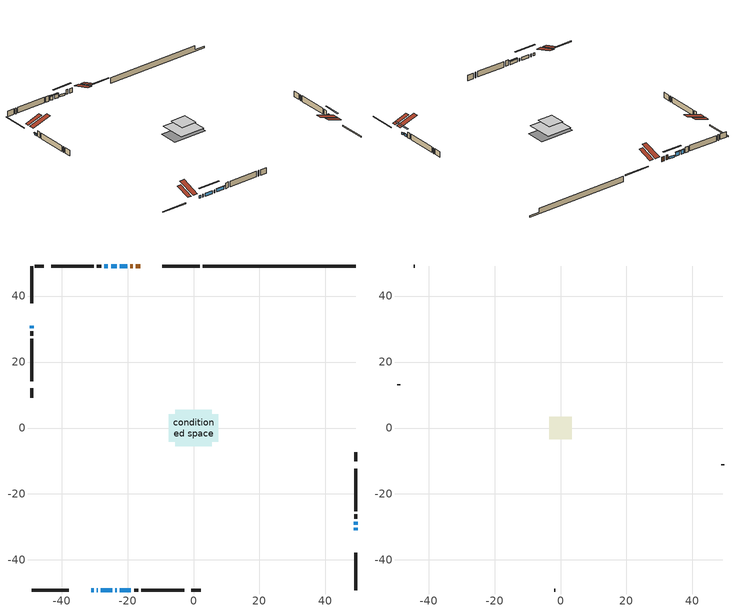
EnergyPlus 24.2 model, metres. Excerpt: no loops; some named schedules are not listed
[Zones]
conditioned space
 floor adiabatic (AdiabaticFloorConstruction): -5.54,-5.54 -5.54,5.54 5.54,5.54 5.54,-5.54 z0.61
 floor foundation (Slab1 construction): -7.48,-4.1 -7.48,4.1 7.48,4.1 7.48,-4.1 z-1.8
 wall outside (RimJoist1 construction): 1.85,49.11 -9.5,49.11 / -49.11,-49.11 -37.76,-49.11 / -49.11,49.11 -49.11,37.76 / 49.11,-49.11 49.11,-37.76 z0.61:0.91
 wall outside (AdiabaticWallConstruction 1): -16.21,49.11 -17.56,49.11 / -18.49,49.11 -19.14,49.11 z0.61:2.64
 wall outside (AdiabaticWallConstruction): -31.05,-49.11 -30.31,-49.11 / -29.38,-49.11 -28.99,-49.11 / -23.71,-49.11 -23.31,-49.11 z0.61:1.83; 49.11,-31.05 49.11,-30.28 / -20.06,49.11 -22.35,49.11 / -49.11,31.05 -49.11,30.28 z0.61:1.47; -28.06,-49.11 -24.63,-49.11 / -22.39,-49.11 -18.96,-49.11 z0.61:1.96; 49.11,-29.36 49.11,-28.39 z0.61:1.65; -23.28,49.11 -25.01,49.11 / -25.94,49.11 -27.08,49.11 z0.61:2.34
 wall outside (Wall1 construction): -28.01,49.11 -29.34,49.11 / -18.03,-49.11 -16.69,-49.11 / -49.11,29.35 -49.11,28.02 / 49.11,-27.46 49.11,-26.13 z0.61:3.05
 wall outside (Wall2 construction): -30.27,49.11 -43.19,49.11 / -15.77,-49.11 -2.85,-49.11 / -49.11,27.09 -49.11,14.17 / 49.11,-25.2 49.11,-12.28 z0.61:3.05
 wall outside (Wall4 construction): -45.38,49.11 -48.18,49.11 / -0.66,-49.11 2.14,-49.11 / -49.11,11.98 -49.11,9.18 / 49.11,-10.09 49.11,-7.29 z0.61:3.05
 wall foundation (FoundationWall1 construction): 2.78,49.11,-1.8 2.78,49.11,0.61 44.48,49.11,0.61 44.48,49.11,-1.24 49.11,49.11,-1.24 49.11,49.11,-1.8
 window (WindowConstruction 5): -31.05,-49.11 -30.31,-49.11 z0.61:1.83
 window (WindowConstruction 10): -29.38,-49.11 -28.99,-49.11 z0.61:1.83
 window (WindowConstruction 7): 49.11,-31.05 49.11,-30.28 z0.61:1.47
 window (WindowConstruction 8): -20.06,49.11 -22.35,49.11 z0.61:1.47
 window (WindowConstruction 9): -28.06,-49.11 -24.63,-49.11 z0.61:1.96
 window (WindowConstruction 6): -23.7,-49.11 -23.31,-49.11 z0.61:1.83
 window (WindowConstruction): 49.11,-29.35 49.11,-28.39 z0.61:1.65
 window (WindowConstruction 1): -23.28,49.11 -25.01,49.11 z0.61:2.34
 window (WindowConstruction 2): -25.94,49.11 -27.08,49.11 z0.61:2.34
 window (WindowConstruction 3): -49.11,31.05 -49.11,30.28 z0.61:1.47
 window (WindowConstruction 4): -22.39,-49.11 -18.96,-49.11 z0.61:1.96
 door (Door): -16.21,49.11 -17.56,49.11 z0.61:2.64
 door (Door 1): -18.49,49.11 -19.13,49.11 z0.61:2.64
 ceiling adiabatic (AdiabaticFloorConstruction): 5.54,-5.54 5.54,5.54 -5.54,5.54 -5.54,-5.54 z0.61
 roof outside (Roof2 construction): -15.28,49.11,3.05 -15.28,40.78,5.83 -13.09,40.78,5.83 -13.09,49.11,3.05; -31.98,-49.11,3.05 -31.98,-40.78,5.83 -34.17,-40.78,5.83 -34.17,-49.11,3.05; -49.11,31.98,3.05 -40.78,31.98,5.83 -40.78,34.17,5.83 -49.11,34.17,3.05; 49.11,-31.98,3.05 40.78,-31.98,5.83 40.78,-34.17,5.83 49.11,-34.17,3.05
attic - vented
 floor to conditioned space (Floor1 construction Reversed): -3.37,-3.37 -3.37,3.37 3.37,3.37 3.37,-3.37 z3.05
 wall outside (Wall3 construction): -44.12,49.11 -44.45,49.11 / -1.92,-49.11 -1.59,-49.11 / -49.11,13.24 -49.11,12.91 / 49.11,-11.35 49.11,-11.02 z0.61:3.05
 roof outside (Roof1 construction): -12.16,49.11,3.05 -12.16,42.54,5.24 -10.43,42.54,5.24 -10.43,49.11,3.05; -35.1,-49.11,3.05 -35.1,-42.54,5.24 -36.83,-42.54,5.24 -36.83,-49.11,3.05; -49.11,35.1,3.05 -42.54,35.1,5.24 -42.54,36.83,5.24 -49.11,36.83,3.05; 49.11,-35.1,3.05 42.54,-35.1,5.24 42.54,-36.83,5.24 49.11,-36.83,3.05
shading: 49.11,-27.03 49.11,-34.3 49.52,-34.3 49.52,-27.03 z4.72; -25.6,49.11 -16.81,49.11 -16.81,49.52 -25.6,49.52 z4.72; -21.38,-49.11 -31.31,-49.11 -31.31,-49.52 -21.38,-49.52 z5.21; 49.11,-28.19 49.11,-29.56 49.52,-29.56 49.52,-28.19 z1.85; -25.21,49.11 -23.08,49.11 -23.08,49.52 -25.21,49.52 z2.54; -27.28,49.11 -25.74,49.11 -25.74,49.52 -27.28,49.52 z2.54; -49.11,30.08 -49.11,31.25 -49.52,31.25 -49.52,30.08 z1.67; -18.76,-49.11 -22.59,-49.11 -22.59,-49.52 -18.76,-49.52 z2.16
[Building]
Building 1: Terrain=Suburbs
[Site:Location]
Quebec Intl AP_QC: Latitude {deg}=46.8; Longitude {deg}=-71.38; Time Zone {hr}=-5; Elevation {m}=74; Keep Site Location Information=Yes
[Site:GroundTemperature:Shallow]
0.0108218, -2.24938, -2.43038, -1.3578, 2.94801, 7.23376, 10.9493, 13.303, 13.5029, 11.5886, 7.96783, 3.81355
[Site:WaterMainsTemperature]
Calculation Method=Schedule; Temperature Schedule=mains temperature schedule
[Material] Roughness=Rough; Thermal Absorptance=0.9
Name | Thickness {m} | Conductivity {W/m-K} | Density {kg/m3} | Specific Heat {J/kg-K} | Solar Absorptance | Visible Absorptance
asphalt or fiberglass shingles | 0.00635 | 0.162714 | 1121.4 | 1465.45 | 0.4 | 0.4
ceiling loosefill ins | 0.169333 | 0.0480833 | 16.02 | 1046.75 | 0.7 | 0.7
ceiling stud and cavity | 0.1397 | 0.0827291 | 65.682 | 1177.47 | 0.7 | 0.7
concrete 4.0 in. | 0.1016 | 1.803125 | 2242.8 | 837.4 | 0.7 | 0.7
concrete 8.0 in. | 0.2032 | 1.803125 | 2242.8 | 837.4 | 0.7 | 0.7
door material | 0.04445 | 0.0451087 | 512.64 | 1214.23 | 0.7 | 0.7
floor covering | 0.0127 | 0.0433444 | 54.468 | 1339.84 | 0.6 | 0.6
floor rigid ins; wall rigid ins 1 | 0.512978 | 0.029427 | 32.04 | 1214.23 | 0.7 | 0.7
floor stud and cavity | 0.1397 | 1.75129 | 37.0049 | 1207.88 | 0.7 | 0.7
furniture material conditioned space 1 | 0.1524 | 0.115458 | 640.8 | 1214.23 | 0.6 | 0.6
gypsum board | 0.0127 | 0.160291 | 801 | 837.4 | 0.6 | 0.6
osb sheathing 0.5 in. | 0.0127 | 0.115458 | 512.64 | 1214.23 | 0.7 | 0.7
osb sheathing 0.75 in. | 0.01905 | 0.115458 | 512.64 | 1214.23 | 0.7 | 0.7
osb sheathing 2.0 in. | 0.0508 | 0.115458 | 512.64 | 1214.23 | 0.7 | 0.7
rim joist rigid ins; wall rigid ins | 0.051816 | 0.029427 | 32.04 | 1214.23 | 0.7 | 0.7
rim joist stud and cavity | 0.0508 | 0.0407152 | 125.044 | 1163.47 | 0.6 | 0.6
roof rigid ins | 0.103632 | 0.029427 | 32.04 | 1214.23 | 0.7 | 0.7
roof stud and cavity | 0.2032 | 0.238536 | 78.34581 | 1123.46 | 0.7 | 0.7
wall stud and cavity | 0.1397 | 0.119847 | 139.0536 | 1170.24 | 0.7 | 0.7
wall stud and cavity 1 | 0.1397 | 0.104668 | 139.0536 | 1170.24 | 0.7 | 0.7
wall stud and cavity 2 | 0.0889 | 6.1454 | 50.32683 | 1063.81 | 0.6 | 0.6
wall stud and cavity 3 | 0.1397 | 0.147542 | 139.0536 | 1170.24 | 0.7 | 0.7
wall stud and cavity 4 | 0.0889 | 0.380278 | 52.3479 | 1209.89 | 0.7 | 0.7
wall stud and cavity 5 | 0.0889 | 0.391764 | 83.0341 | 1211.67 | 0.7 | 0.7
wood siding | 0.0254 | 0.102417 | 544.68 | 1172.36 | 0.4 | 0.4
wood siding 1 | 0.00254 | 0.102417 | 544.68 | 1172.36 | 0.4 | 0.4
wood siding 2; wood siding 3; wood siding 4 | 0.0254 | 0.102417 | 544.68 | 1172.36 | 0.7 | 0.7
[WindowMaterial:SimpleGlazingSystem]
Name | U-Factor {W/m2-K} | Solar Heat Gain Coefficient
WindowMaterial | 2.004334 | 0.38
WindowMaterial 1 | 1.89248 | 0.43
WindowMaterial 2 | 1.93393 | 0.41
WindowMaterial 3 | 2.06282 | 0.35
WindowMaterial 4 | 1.9555 | 0.4
WindowMaterial 5 | 2.02932 | 0.37
WindowMaterial 6 | 2.12811 | 0.32
[Construction]
AdiabaticFloorConstruction: floor stud and cavity, floor rigid ins, osb sheathing 0.75 in., floor covering
AdiabaticWallConstruction: wood siding 3, wall rigid ins 1, wall stud and cavity 4, gypsum board
AdiabaticWallConstruction 1: wood siding 4, wall rigid ins 1, wall stud and cavity 4, gypsum board
Door; Door 1: door material
Floor1 construction Reversed: gypsum board, ceiling stud and cavity, ceiling loosefill ins
FoundationWall1 construction: concrete 8.0 in.
furniture construction conditioned space 1: furniture material conditioned space 1
PartitionWallConstruction: gypsum board, wall stud and cavity 5, gypsum board
RimJoist1 construction: wood siding 2, rim joist rigid ins, osb sheathing 2.0 in., rim joist stud and cavity
Roof1 construction: asphalt or fiberglass shingles
Roof2 construction: asphalt or fiberglass shingles, roof rigid ins, osb sheathing 0.75 in., roof stud and cavity, gypsum board
Slab1 construction: concrete 4.0 in.
Wall1 construction: wood siding, wall rigid ins, osb sheathing 0.5 in., wall stud and cavity, gypsum board
Wall2 construction: wood siding, wall rigid ins, osb sheathing 0.5 in., wall stud and cavity 1, gypsum board
Wall3 construction: wood siding 1, wall stud and cavity 2
Wall4 construction: wood siding, wall rigid ins, osb sheathing 0.5 in., wall stud and cavity 3, gypsum board
WindowConstruction: WindowMaterial
WindowConstruction 1: WindowMaterial 1
WindowConstruction 10; WindowConstruction 6: WindowMaterial 6
WindowConstruction 2: WindowMaterial 2
WindowConstruction 3; WindowConstruction 7; WindowConstruction 8: WindowMaterial 3
WindowConstruction 4; WindowConstruction 9: WindowMaterial 4
WindowConstruction 5: WindowMaterial 5
[Zone] Multiplier=1; Part of Total Floor Area=Yes
Name | Volume {m3}
attic - vented | 16.1865
conditioned space | 670.3
[Space]
Name | Zone | Volume {m3}
attic - vented 1 | attic - vented | 16.1865
conditioned space 1 | conditioned space | 670.3
[ZoneInfiltration:EffectiveLeakageArea]
infil attic - vented 1: Zone or Space=attic - vented 1; Schedule=Always On Discrete; Effective Air Leakage Area {cm2}=1680.74; Stack Coefficient=0.000321884; Wind Coefficient=1.21219e-05
[ZoneMixing]
whole house fan mix: Zone or Space=attic - vented; Schedule=Always On Continuous; Design Flow Rate Calculation Method=Flow/Zone; Design Flow Rate {m3/s}=0; Source Zone or Space=conditioned space
[SurfaceProperty:ExposedFoundationPerimeter]
Slab1: Exposed Perimeter Calculation Method=TotalExposedPerimeter; Total Exposed Perimeter {m}=46.331
[InternalMass] Zone or ZoneList=conditioned space; Space or SpaceList=conditioned space 1
Name | Construction | Surface Area {m2}
furniture mass conditioned space 1 | furniture construction conditioned space 1 | 98.1679
partition wall mass | PartitionWallConstruction | 245.42
[Lights]
interior lighting: Zone or ZoneList or Space or SpaceList=conditioned space 1; Schedule=interior lighting schedule; Design Level Calculation Method=LightingLevel; Lighting Level {W}=343.2; Return Air Fraction=0; Fraction Radiant=0.6; Fraction Visible=0.2; Fraction Replaceable=1
[People]
occupants: Zone or ZoneList or Space or SpaceList=conditioned space 1; Number of People Schedule=occupants schedule; Number of People Calculation Method=People; Number of People=3; Fraction Radiant=0.314171; Sensible Heat Fraction=0.56303; Activity Level Schedule=occupants activity schedule; Carbon Dioxide Generation Rate {m3/s-W}=0; Enable ASHRAE 55 Comfort Warnings=No; Mean Radiant Temperature Calculation Type=EnclosureAveraged
[ElectricEquipment] Zone or ZoneList or Space or SpaceList=conditioned space 1; Design Level Calculation Method=EquipmentLevel
Name | Schedule | Design Level {W} | Fraction Latent | Fraction Radiant | Fraction Lost
clothes dryer | clothes dryer schedule | 140.772 | 0.015 | 0.081 | 0.85
clothes washer | clothes washer schedule | 32.1985 | 0.03 | 0.162 | 0.7
cooking range | cooking range schedule | 215.147 | 0.08 | 0.432 | 0.2
dishwasher | dishwasher schedule | 66.8632 | 0.3 | 0.18 | 0.4
fridge | fridge schedule | 72.9452 | 0 | 0.6 | 0
mech vent bath fan 0 | mech vent bath fan 0 schedule | 50.2 | 0 | 0 | 1
mech vent bath fan 1 | mech vent bath fan 1 schedule | 50.2 | 0 | 0 | 1
mech vent house fan | mech vent house fan schedule | 0 | 0 | 0 | 1
mech vent house fan cfis | mech vent house fan cfis schedule | 0 | 0 | 0 | 0
mech vent range fan 0 | mech vent range fan 0 schedule | 57 | 0 | 0 | 1
misc plug loads | misc plug loads schedule | 494.7 | 0.045 | 0.513 | 0.1
whole house fan | Always On Discrete | 0 | 0 | 0 | 1
[OtherEquipment] Zone or ZoneList or Space or SpaceList=conditioned space 1; Design Level Calculation Method=EquipmentLevel
Name | Fuel Type | Schedule | Design Level {W} | Fraction Latent | Fraction Radiant | Fraction Lost
clothes dryer 1 | Electricity | clothes dryer schedule | 0 | 0.015 | 0.081 | 0.85
cooking range 1 | Electricity | cooking range schedule | 0 | 0.08 | 0.432 | 0.2
general water use latent | None | general water use schedule | 62.594 | 1 | 0 | 0
general water use sensible | None | general water use schedule | -61.6891 | 0 | 0.6 | 0
mech vent house fan latent load | None | Always On Discrete | 0 | 1 | 0 | 0
mech vent house fan sensible load | None | Always On Discrete | 0 | 0 | 0 | 0
water heater energy adjustment1 | Electricity | Always On Discrete | 0.01 | 0 | 0 | 1
[ZoneInfiltration:DesignFlowRate] Zone or ZoneList or Space or SpaceList=conditioned space 1; Schedule=Always On Discrete; Design Flow Rate Calculation Method=Flow/Zone; Design Flow Rate {m3/s}=0
infil flow; natural vent flow; whole house fan flow
[ZoneControl:Thermostat]
conditioned space Thermostat: Zone or ZoneList=conditioned space; Control Type Schedule=conditioned space Thermostat Schedule; Control 1=conditioned space temperature setpoint; Temperature Difference Between Cutout And Setpoint {deltaC}=0
[ZoneHVAC:Baseboard:Convective:Electric]
electric baseboard: Availability Schedule=Always On Discrete; Heating Design Capacity {W}=19500.1; Efficiency=1
[Zone equipment]
conditioned space: electric baseboard
[Foundation:Kiva]
Foundation Kiva 1: Initial Indoor Air Temperature {C}=18; Wall Height Above Grade {m}=0.609996; Wall Depth Below Slab {m}=0.2032
[Foundation:Kiva:Settings]
Soil Conductivity {W/m-K}=0.849921; Soil Density {kg/m3}=1842.3; Soil Specific Heat {J/kg-K}=418.7; Ground Solar Absorptivity=0.9; Ground Thermal Absorptivity=0.9; Ground Surface Roughness {m}=0.03; Far-Field Width {m}=40; Deep-Ground Boundary Condition=ZeroFlux; Deep-Ground Depth {m}=40; Minimum Cell Dimension {m}=0.2; Maximum Cell Growth Coefficient=3; Simulation Timestep=Timestep
[Exterior:Lights]
exterior lighting: Schedule=exterior lighting schedule; Design Level {W}=75.6
[EnergyManagementSystem:GlobalVariable]
infil_program_Qfan
infil_program_Qinf
natural_vent_program_Qnv
natural_vent_program_Qwhf
[EnergyManagementSystem:Sensor]
Name | Output:Variable or Output:Meter Index Key | Output:Variable or Output:Meter
airflow_gain | infil flow | Infiltration Sensible Heat Gain Energy
airflow_gain_1 | natural vent flow | Infiltration Sensible Heat Gain Energy
airflow_gain_2 | whole house fan flow | Infiltration Sensible Heat Gain Energy
airflow_loss | infil flow | Infiltration Sensible Heat Loss Energy
airflow_loss_1 | natural vent flow | Infiltration Sensible Heat Loss Energy
airflow_loss_2 | whole house fan flow | Infiltration Sensible Heat Loss Energy
clg_load_cond |  | Cooling:EnergyTransfer:Zone:CONDITIONED SPACE
clg_sp_s; clg_sp_s_1 | cooling setpoint | Schedule Value
clothes_dryer_exhaust_0_sch_s | clothes dryer exhaust 0 schedule | Schedule Value
conditioned_space_clg_unmet_s | conditioned space | Zone Cooling Setpoint Not Met Time
conditioned_space_htg_unmet_s | conditioned space | Zone Heating Setpoint Not Met Time
cool_season | cooling season schedule | Schedule Value
fridge_tin_s | conditioned space | Zone Mean Air Temperature
htg_load_cond |  | Heating:EnergyTransfer:Zone:CONDITIONED SPACE
htg_sp_s; htg_sp_s_1 | heating setpoint | Schedule Value
ig_ee_conv | clothes dryer | Electric Equipment Convective Heating Energy
ig_ee_conv_2 | cooking range | Electric Equipment Convective Heating Energy
ig_ee_conv_4 | fridge | Electric Equipment Convective Heating Energy
ig_ee_conv_5 | misc plug loads | Electric Equipment Convective Heating Energy
ig_ee_conv_6 | whole house fan | Electric Equipment Convective Heating Energy
ig_ee_rad | clothes dryer | Electric Equipment Radiant Heating Energy
ig_ee_rad_2 | cooking range | Electric Equipment Radiant Heating Energy
ig_ee_rad_4 | fridge | Electric Equipment Radiant Heating Energy
ig_ee_rad_5 | misc plug loads | Electric Equipment Radiant Heating Energy
ig_ee_rad_6 | whole house fan | Electric Equipment Radiant Heating Energy
ig_lgt_conv | interior lighting | Lights Convective Heating Energy
ig_lgt_rad | interior lighting | Lights Radiant Heating Energy
ig_lgt_vis | interior lighting | Lights Visible Radiation Heating Energy
ig_oe_conv | clothes dryer 1 | Other Equipment Convective Heating Energy
ig_oe_conv_1 | cooking range 1 | Other Equipment Convective Heating Energy
ig_oe_conv_2 | general water use latent | Other Equipment Convective Heating Energy
ig_oe_conv_3 | general water use sensible | Other Equipment Convective Heating Energy
ig_oe_conv_4 | water heater energy adjustment1 | Other Equipment Convective Heating Energy
ig_oe_rad | clothes dryer 1 | Other Equipment Radiant Heating Energy
ig_oe_rad_1 | cooking range 1 | Other Equipment Radiant Heating Energy
ig_oe_rad_2 | general water use latent | Other Equipment Radiant Heating Energy
ig_oe_rad_3 | general water use sensible | Other Equipment Radiant Heating Energy
ig_oe_rad_4 | water heater energy adjustment1 | Other Equipment Radiant Heating Energy
ig_ppl_conv | occupants | People Convective Heating Energy
ig_ppl_rad | occupants | People Radiant Heating Energy
im_conv | furniture mass conditioned space 1 | Surface Inside Face Convection Heat Gain Energy
im_conv_1 | partition wall mass | Surface Inside Face Convection Heat Gain Energy
im_ig | furniture mass conditioned space 1 | Surface Inside Face Internal Gains Radiation Heat Gain Energy
im_ig_1 | partition wall mass | Surface Inside Face Internal Gains Radiation Heat Gain Energy
im_lgt | furniture mass conditioned space 1 | Surface Inside Face Lights Radiation Heat Gain Energy
im_lgt_1 | partition wall mass | Surface Inside Face Lights Radiation Heat Gain Energy
im_sol | furniture mass conditioned space 1 | Surface Inside Face Solar Radiation Heat Gain Energy
im_sol_1 | partition wall mass | Surface Inside Face Solar Radiation Heat Gain Energy
im_surf | furniture mass conditioned space 1 | Surface Inside Face Net Surface Thermal Radiation Heat Gain Energy
im_surf_1 | partition wall mass | Surface Inside Face Net Surface Thermal Radiation Heat Gain Energy
mech_vent_bath_fan_0_sch_s | mech vent bath fan 0 schedule | Schedule Value
mech_vent_bath_fan_1_sch_s | mech vent bath fan 1 schedule | Schedule Value
mech_vent_range_fan_0_sch_s | mech vent range fan 0 schedule | Schedule Value
mv_conv | mech vent bath fan 0 | Electric Equipment Convective Heating Energy
mv_conv_1 | mech vent bath fan 1 | Electric Equipment Convective Heating Energy
mv_conv_2 | mech vent house fan | Electric Equipment Convective Heating Energy
mv_conv_3 | mech vent house fan cfis | Electric Equipment Convective Heating Energy
mv_conv_4 | mech vent range fan 0 | Electric Equipment Convective Heating Energy
mv_conv_5 | mech vent house fan latent load | Other Equipment Convective Heating Energy
mv_conv_6 | mech vent house fan sensible load | Other Equipment Convective Heating Energy
mv_rad | mech vent bath fan 0 | Electric Equipment Radiant Heating Energy
mv_rad_1 | mech vent bath fan 1 | Electric Equipment Radiant Heating Energy
mv_rad_2 | mech vent house fan | Electric Equipment Radiant Heating Energy
mv_rad_3 | mech vent house fan cfis | Electric Equipment Radiant Heating Energy
mv_rad_4 | mech vent range fan 0 | Electric Equipment Radiant Heating Energy
mv_rad_5 | mech vent house fan latent load | Other Equipment Radiant Heating Energy
mv_rad_6 | mech vent house fan sensible load | Other Equipment Radiant Heating Energy
natural_vent_s | natural vent schedule | Schedule Value
out_pb_s |  | Site Outdoor Air Barometric Pressure
out_wt_s |  | Site Outdoor Air Humidity Ratio
site_vw_s |  | Site Wind Speed
ss_back_out | Window1 | Surface Window Shortwave from Zone Back Out Window Heat Transfer Rate
ss_back_out_1 | Window10 | Surface Window Shortwave from Zone Back Out Window Heat Transfer Rate
ss_back_out_10 | Window7 | Surface Window Shortwave from Zone Back Out Window Heat Transfer Rate
ss_back_out_2 | Window11 | Surface Window Shortwave from Zone Back Out Window Heat Transfer Rate
ss_back_out_3 | Window12 | Surface Window Shortwave from Zone Back Out Window Heat Transfer Rate
ss_back_out_4 | Window15 | Surface Window Shortwave from Zone Back Out Window Heat Transfer Rate
ss_back_out_5 | Window2 | Surface Window Shortwave from Zone Back Out Window Heat Transfer Rate
ss_back_out_6 | Window3 | Surface Window Shortwave from Zone Back Out Window Heat Transfer Rate
ss_back_out_7 | Window4 | Surface Window Shortwave from Zone Back Out Window Heat Transfer Rate
ss_back_out_8 | Window5 | Surface Window Shortwave from Zone Back Out Window Heat Transfer Rate
ss_back_out_9 | Window6 | Surface Window Shortwave from Zone Back Out Window Heat Transfer Rate
ss_conv | Door1 | Surface Inside Face Convection Heat Gain Energy
ss_conv_1 | Door3 | Surface Inside Face Convection Heat Gain Energy
ss_conv_10 | Window5 | Surface Inside Face Convection Heat Gain Energy
ss_conv_11 | Window6 | Surface Inside Face Convection Heat Gain Energy
ss_conv_12 | Window7 | Surface Inside Face Convection Heat Gain Energy
ss_conv_2 | Window1 | Surface Inside Face Convection Heat Gain Energy
ss_conv_3 | Window10 | Surface Inside Face Convection Heat Gain Energy
ss_conv_4 | Window11 | Surface Inside Face Convection Heat Gain Energy
ss_conv_5 | Window12 | Surface Inside Face Convection Heat Gain Energy
ss_conv_6 | Window15 | Surface Inside Face Convection Heat Gain Energy
ss_conv_7 | Window2 | Surface Inside Face Convection Heat Gain Energy
ss_conv_8 | Window3 | Surface Inside Face Convection Heat Gain Energy
ss_conv_9 | Window4 | Surface Inside Face Convection Heat Gain Energy
ss_ig | Door1 | Surface Inside Face Internal Gains Radiation Heat Gain Energy
ss_ig_1 | Door3 | Surface Inside Face Internal Gains Radiation Heat Gain Energy
ss_ig_10 | Window5 | Surface Inside Face Internal Gains Radiation Heat Gain Energy
ss_ig_11 | Window6 | Surface Inside Face Internal Gains Radiation Heat Gain Energy
ss_ig_12 | Window7 | Surface Inside Face Internal Gains Radiation Heat Gain Energy
ss_ig_2 | Window1 | Surface Inside Face Internal Gains Radiation Heat Gain Energy
ss_ig_3 | Window10 | Surface Inside Face Internal Gains Radiation Heat Gain Energy
ss_ig_4 | Window11 | Surface Inside Face Internal Gains Radiation Heat Gain Energy
ss_ig_5 | Window12 | Surface Inside Face Internal Gains Radiation Heat Gain Energy
ss_ig_6 | Window15 | Surface Inside Face Internal Gains Radiation Heat Gain Energy
ss_ig_7 | Window2 | Surface Inside Face Internal Gains Radiation Heat Gain Energy
ss_ig_8 | Window3 | Surface Inside Face Internal Gains Radiation Heat Gain Energy
ss_ig_9 | Window4 | Surface Inside Face Internal Gains Radiation Heat Gain Energy
ss_lgt | Door1 | Surface Inside Face Lights Radiation Heat Gain Energy
ss_lgt_1 | Door3 | Surface Inside Face Lights Radiation Heat Gain Energy
ss_sol | Door1 | Surface Inside Face Solar Radiation Heat Gain Energy
ss_sol_1 | Door3 | Surface Inside Face Solar Radiation Heat Gain Energy
ss_surf | Door1 | Surface Inside Face Net Surface Thermal Radiation Heat Gain Energy
ss_surf_1 | Door3 | Surface Inside Face Net Surface Thermal Radiation Heat Gain Energy
ss_surf_10 | Window5 | Surface Inside Face Net Surface Thermal Radiation Heat Gain Energy
ss_surf_11 | Window6 | Surface Inside Face Net Surface Thermal Radiation Heat Gain Energy
ss_surf_12 | Window7 | Surface Inside Face Net Surface Thermal Radiation Heat Gain Energy
ss_surf_2 | Window1 | Surface Inside Face Net Surface Thermal Radiation Heat Gain Energy
ss_surf_3 | Window10 | Surface Inside Face Net Surface Thermal Radiation Heat Gain Energy
ss_surf_4 | Window11 | Surface Inside Face Net Surface Thermal Radiation Heat Gain Energy
ss_surf_5 | Window12 | Surface Inside Face Net Surface Thermal Radiation Heat Gain Energy
ss_surf_6 | Window15 | Surface Inside Face Net Surface Thermal Radiation Heat Gain Energy
ss_surf_7 | Window2 | Surface Inside Face Net Surface Thermal Radiation Heat Gain Energy
ss_surf_8 | Window3 | Surface Inside Face Net Surface Thermal Radiation Heat Gain Energy
ss_surf_9 | Window4 | Surface Inside Face Net Surface Thermal Radiation Heat Gain Energy
ss_trans_in | Window1 | Surface Window Transmitted Solar Radiation Rate
ss_trans_in_1 | Window10 | Surface Window Transmitted Solar Radiation Rate
ss_trans_in_10 | Window7 | Surface Window Transmitted Solar Radiation Rate
ss_trans_in_2 | Window11 | Surface Window Transmitted Solar Radiation Rate
ss_trans_in_3 | Window12 | Surface Window Transmitted Solar Radiation Rate
ss_trans_in_4 | Window15 | Surface Window Transmitted Solar Radiation Rate
ss_trans_in_5 | Window2 | Surface Window Transmitted Solar Radiation Rate
ss_trans_in_6 | Window3 | Surface Window Transmitted Solar Radiation Rate
ss_trans_in_7 | Window4 | Surface Window Transmitted Solar Radiation Rate
ss_trans_in_8 | Window5 | Surface Window Transmitted Solar Radiation Rate
ss_trans_in_9 | Window6 | Surface Window Transmitted Solar Radiation Rate
ss_trans_out | Window1 | Surface Inside Face Initial Transmitted Diffuse Transmitted Out Window Solar Radiation Rate
ss_trans_out_1 | Window10 | Surface Inside Face Initial Transmitted Diffuse Transmitted Out Window Solar Radiation Rate
ss_trans_out_10 | Window7 | Surface Inside Face Initial Transmitted Diffuse Transmitted Out Window Solar Radiation Rate
ss_trans_out_2 | Window11 | Surface Inside Face Initial Transmitted Diffuse Transmitted Out Window Solar Radiation Rate
ss_trans_out_3 | Window12 | Surface Inside Face Initial Transmitted Diffuse Transmitted Out Window Solar Radiation Rate
ss_trans_out_4 | Window15 | Surface Inside Face Initial Transmitted Diffuse Transmitted Out Window Solar Radiation Rate
